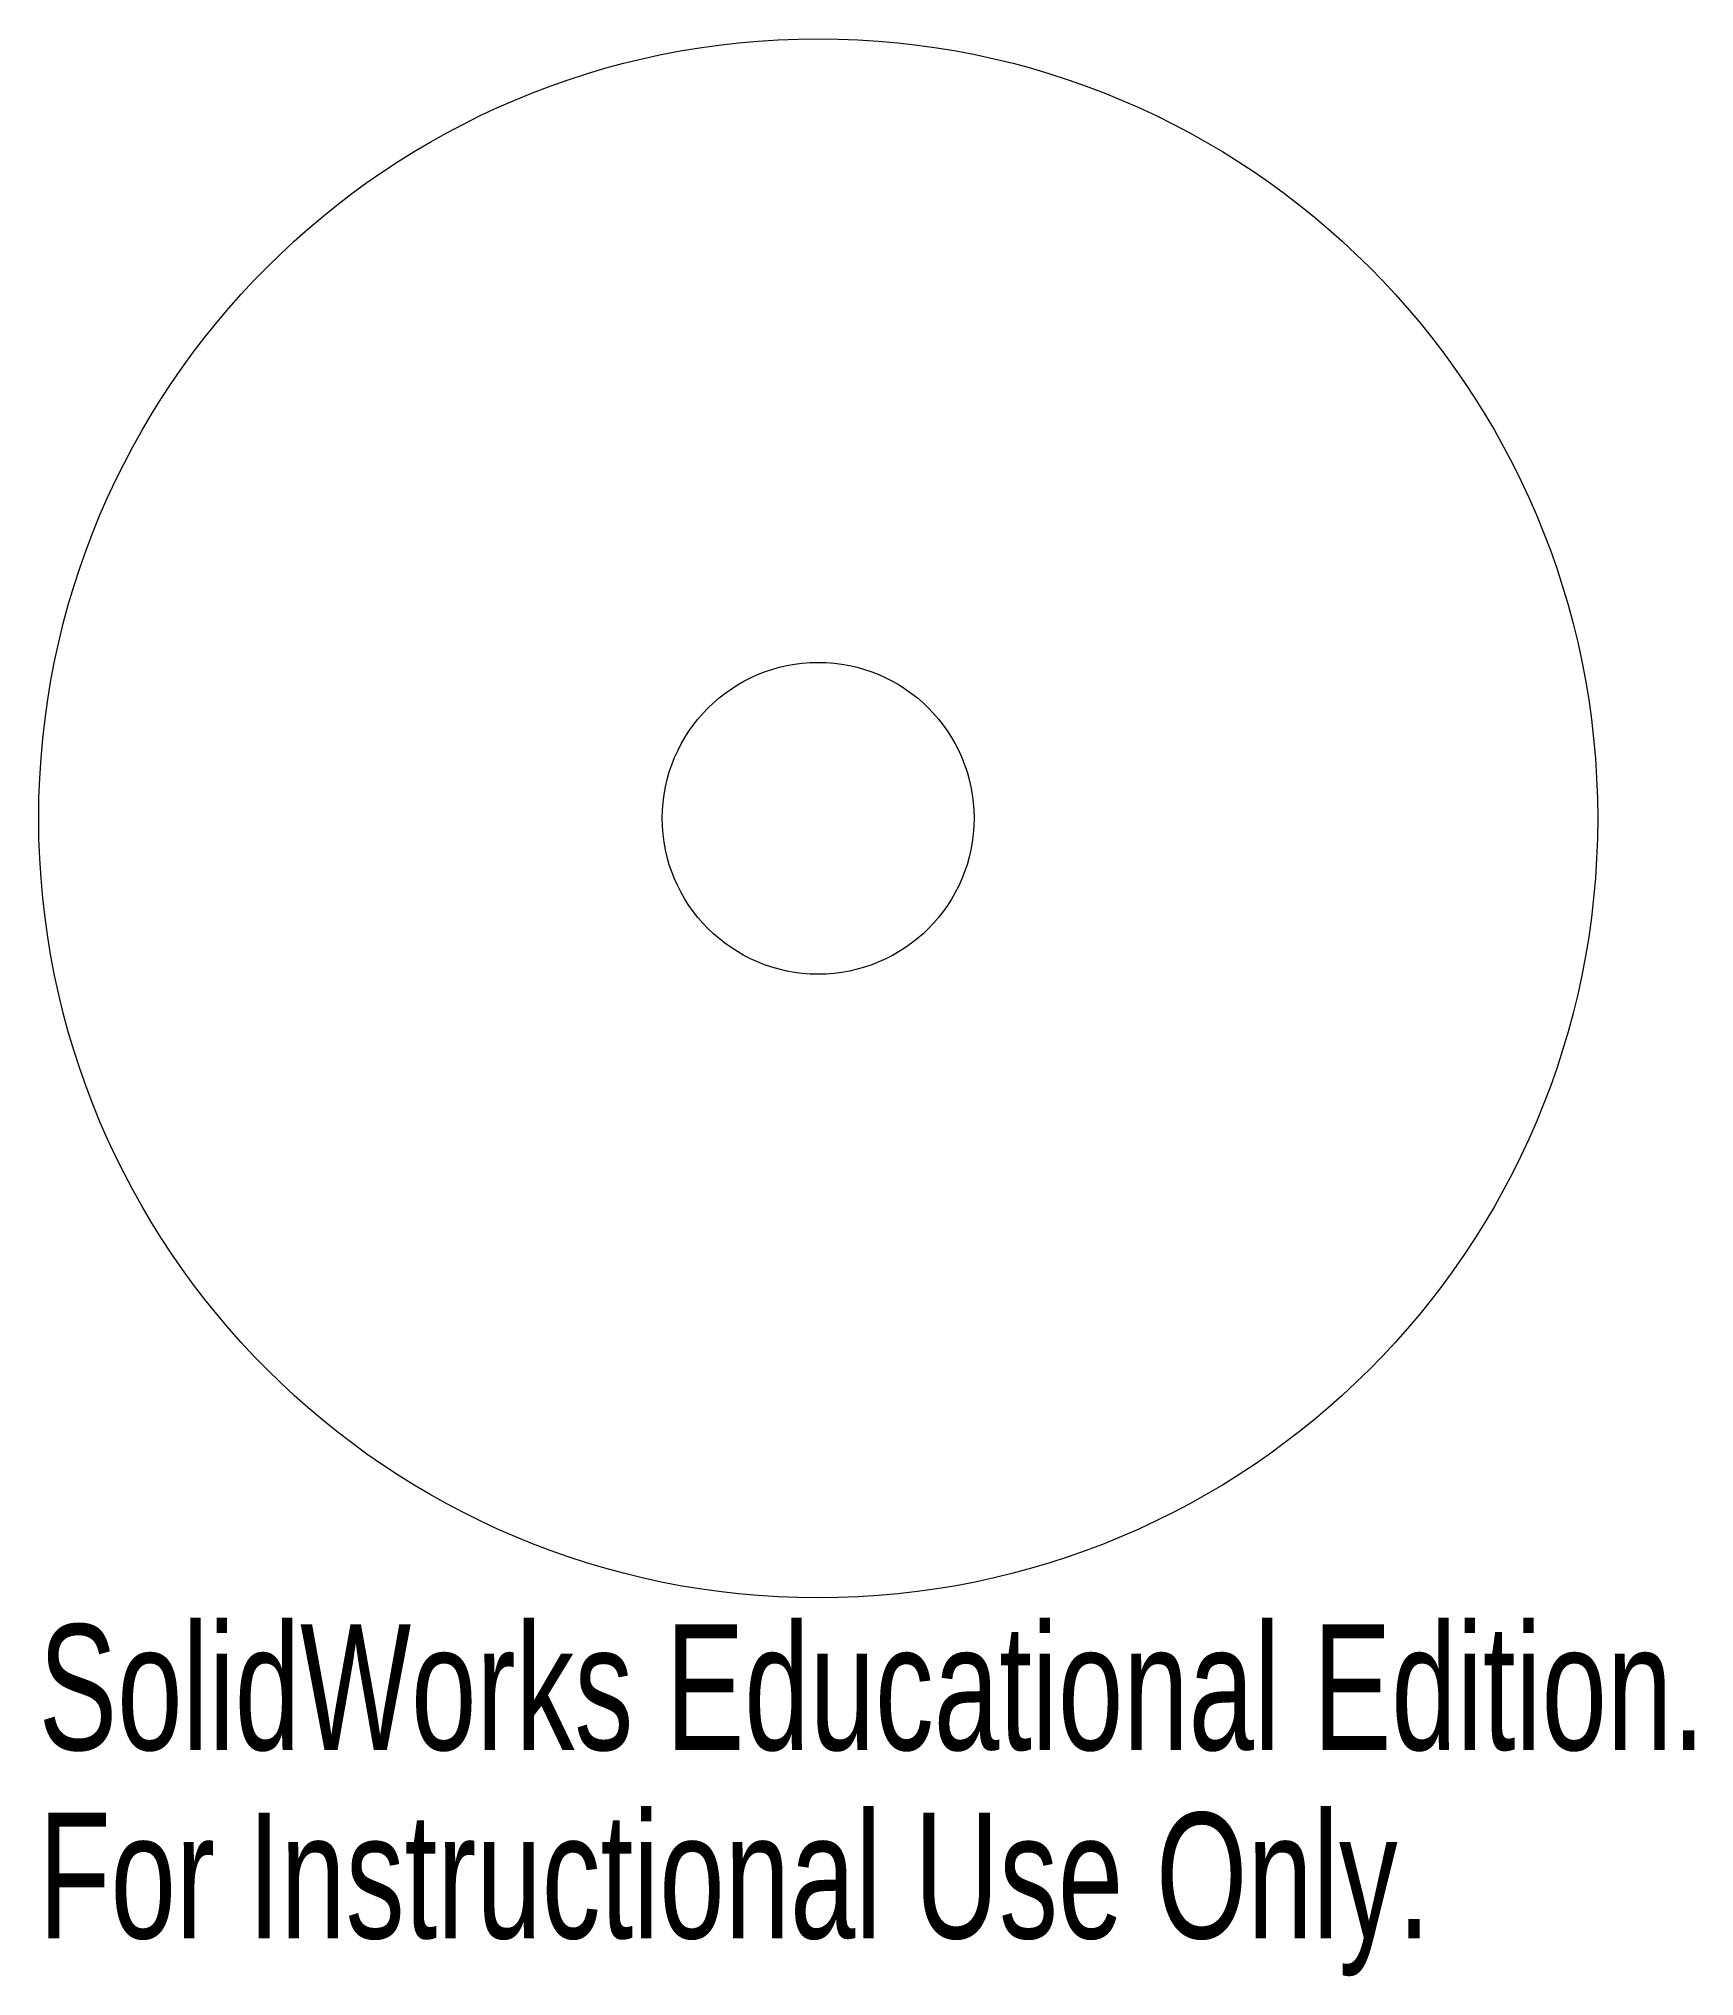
# Model space of a CAD drawing. Header units: millimetres. Extents: x -3 to 3.37, y -4.46 to 3.
import ezdxf

# ---------------------------------------------------------------- set-up
doc = ezdxf.new("R2010")
doc.units = ezdxf.units.MM
doc.styles.add('SLDTEXTSTYLE0', font='TXT', dxfattribs={"width": 0.7})

msp = doc.modelspace()

# ---------------------------------------------------------------- linework, layer by layer
at = {"color": 7, "linetype": 'Continuous', "lineweight": 15}
for radius in [3, 0.6]:
    msp.add_circle((0, 0), radius, dxfattribs=at)

# ---------------------------------------------------------------- texts
at = {"color": 7, "linetype": 'Continuous', "char_height": 0.483362, "attachment_point": 1, "style": 'SLDTEXTSTYLE0'}
for s, insert in [('SolidWorks Educational Edition.', (-3, -3.102)), ('For Instructional Use Only.', (-3, -3.827))]:
    msp.add_mtext(s, dxfattribs=dict(at, insert=insert))

doc.saveas('drawing.dxf')
